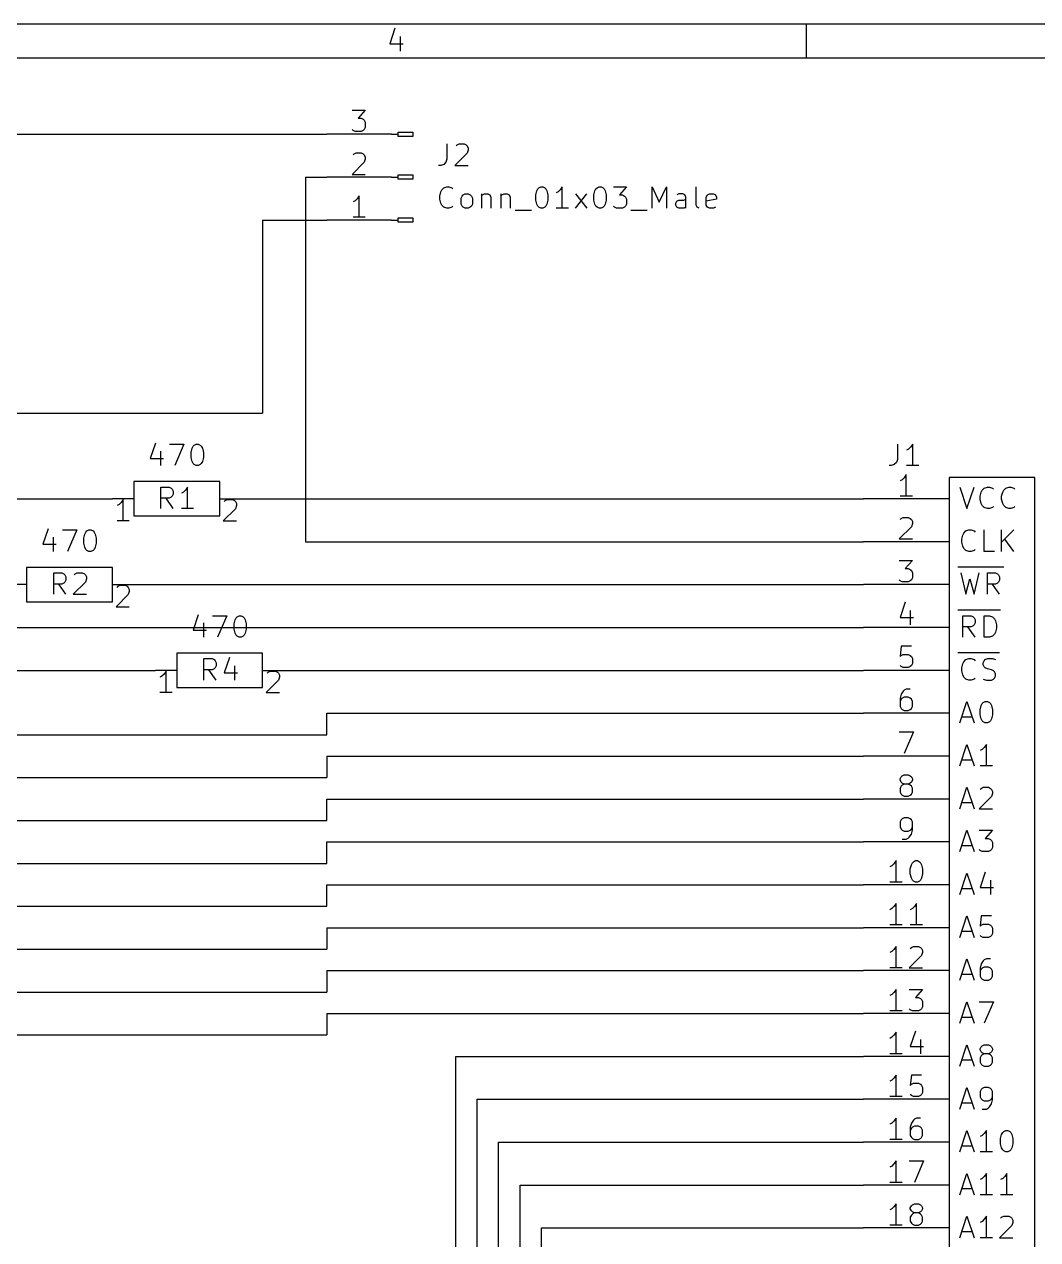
# Model space of a CAD drawing. Extents: x 0.4 to 11.3, y -7.9 to -0.4.
# Drawn here: x 6.445 to 8.806, y -3.227 to -0.394 of the extents above; entities that cross this region are included whole.
import ezdxf

# ---------------------------------------------------------------- set-up
doc = ezdxf.new("R2010")
doc.units = 0
doc.header["$MEASUREMENT"] = 0
for name, color, linetype in [('CYAN2', 4, 'CONTINUOUS'), ('GREEN3', 91, 'CONTINUOUS'), ('LYELLOW', 51, 'CONTINUOUS'), ('RED2', 1, 'CONTINUOUS'), ('RED3', 11, 'CONTINUOUS')]:
    doc.layers.add(name, color=color, linetype=linetype)

msp = doc.modelspace()

# ---------------------------------------------------------------- linework, layer by layer
at = {"layer": 'CYAN2', "linetype": 'CONTINUOUS'}
for p, q in [((7.42931, -0.67261), (7.42931, -0.70833)), ((7.45074, -0.67737), (7.45312, -0.675)), ((7.45312, -0.675), (7.45788, -0.67261)), ((7.45788, -0.67261), (7.46979, -0.67261)), ((7.46979, -0.67261), (7.47455, -0.675)), ((7.47455, -0.675), (7.47693, -0.67737)), ((7.47693, -0.67737), (7.47931, -0.68214)), ((7.42931, -0.70833), (7.42693, -0.71547)), ((7.47693, -0.69404), (7.44836, -0.72261)), ((7.47931, -0.6869), (7.47693, -0.69404)), ((7.47931, -0.68214), (7.47931, -0.6869)), ((7.41503, -0.72261), (7.41026, -0.72261)), ((7.42217, -0.72023), (7.41503, -0.72261)), ((7.42693, -0.71547), (7.42217, -0.72023)), ((7.44836, -0.72261), (7.47931, -0.72261)), ((7.41265, -0.79404), (7.41503, -0.78452)), ((7.41503, -0.78452), (7.41741, -0.77976)), ((7.41741, -0.77976), (7.42217, -0.775)), ((7.42217, -0.775), (7.42931, -0.77261)), ((7.42931, -0.77261), (7.43407, -0.77261)), ((7.43407, -0.77261), (7.44122, -0.775)), ((7.44122, -0.775), (7.4436, -0.77737)), ((7.46503, -0.79404), (7.46741, -0.79166)), ((7.46741, -0.79166), (7.47217, -0.78928)), ((7.47217, -0.78928), (7.47931, -0.78928)), ((7.47931, -0.78928), (7.48407, -0.79166)), ((7.48407, -0.79166), (7.48646, -0.79404)), ((7.51027, -0.78928), (7.51027, -0.82261)), ((7.51027, -0.79404), (7.51265, -0.79166)), ((7.51265, -0.79166), (7.51741, -0.78928)), ((7.51741, -0.78928), (7.52455, -0.78928)), ((7.52455, -0.78928), (7.52931, -0.79166)), ((7.52931, -0.79166), (7.53169, -0.79642)), ((7.5555, -0.78928), (7.5555, -0.82261)), ((7.5555, -0.79404), (7.55789, -0.79166)), ((7.55789, -0.79166), (7.56265, -0.78928)), ((7.56265, -0.78928), (7.56979, -0.78928)), ((7.56979, -0.78928), (7.57455, -0.79166)), ((7.57455, -0.79166), (7.57693, -0.79642)), ((7.63646, -0.79166), (7.63884, -0.78214)), ((7.63646, -0.80357), (7.63646, -0.79166)), ((7.63884, -0.78214), (7.64122, -0.77737)), ((7.64122, -0.77737), (7.6436, -0.775)), ((7.6436, -0.775), (7.64836, -0.77261)), ((7.64836, -0.77261), (7.65312, -0.77261)), ((7.65312, -0.77261), (7.65789, -0.775)), ((7.65789, -0.775), (7.66027, -0.77737)), ((7.66027, -0.77737), (7.66265, -0.78214)), ((7.66265, -0.78214), (7.66503, -0.79166)), ((7.66503, -0.79166), (7.66503, -0.80357)), ((7.68884, -0.78452), (7.68407, -0.7869)), ((7.6936, -0.77976), (7.68884, -0.78452)), ((7.69836, -0.77261), (7.6936, -0.77976)), ((7.69836, -0.82261), (7.69836, -0.77261)), ((7.72931, -0.82261), (7.7555, -0.78928)), ((7.72931, -0.78928), (7.7555, -0.82261)), ((7.77217, -0.79166), (7.77455, -0.78214)), ((7.77217, -0.80357), (7.77217, -0.79166)), ((7.77455, -0.78214), (7.77693, -0.77737)), ((7.77693, -0.77737), (7.77931, -0.775)), ((7.77931, -0.775), (7.78407, -0.77261)), ((7.78407, -0.77261), (7.78884, -0.77261)), ((7.78884, -0.77261), (7.7936, -0.775)), ((7.7936, -0.775), (7.79598, -0.77737)), ((7.79598, -0.77737), (7.79836, -0.78214)), ((7.79836, -0.78214), (7.80074, -0.79166)), ((7.80074, -0.79166), (7.80074, -0.80357)), ((7.81741, -0.77261), (7.84836, -0.77261)), ((7.84836, -0.77261), (7.83169, -0.79166)), ((7.83169, -0.79166), (7.83884, -0.79166)), ((7.83884, -0.79166), (7.8436, -0.79404)), ((7.90789, -0.82261), (7.90789, -0.77261)), ((7.90789, -0.77261), (7.92455, -0.80833)), ((7.92455, -0.80833), (7.94122, -0.77261)), ((7.94122, -0.77261), (7.94122, -0.82261)), ((7.96979, -0.78928), (7.96503, -0.79166)), ((7.97931, -0.78928), (7.96979, -0.78928)), ((7.98407, -0.79166), (7.97931, -0.78928)), ((7.98646, -0.79642), (7.98407, -0.79166)), ((8.01027, -0.81547), (8.01027, -0.77261)), ((8.03407, -0.79642), (8.03646, -0.79166)), ((8.03646, -0.79166), (8.04122, -0.78928)), ((8.04122, -0.78928), (8.05074, -0.78928)), ((8.05074, -0.78928), (8.0555, -0.79166)), ((8.0555, -0.79166), (8.05789, -0.79642)), ((7.41265, -0.80119), (7.41265, -0.79404)), ((7.41503, -0.81071), (7.41265, -0.80119)), ((7.41741, -0.81547), (7.41503, -0.81071)), ((7.42217, -0.82023), (7.41741, -0.81547)), ((7.42931, -0.82261), (7.42217, -0.82023)), ((7.44122, -0.82023), (7.43407, -0.82261)), ((7.4436, -0.81785), (7.44122, -0.82023)), ((7.46265, -0.7988), (7.46503, -0.79404)), ((7.46265, -0.81309), (7.46265, -0.7988)), ((7.46503, -0.81785), (7.46265, -0.81309)), ((7.46741, -0.82023), (7.46503, -0.81785)), ((7.47217, -0.82261), (7.46741, -0.82023)), ((7.48407, -0.82023), (7.47931, -0.82261)), ((7.48646, -0.81785), (7.48407, -0.82023)), ((7.48646, -0.79404), (7.48884, -0.7988)), ((7.48884, -0.81309), (7.48646, -0.81785)), ((7.48884, -0.7988), (7.48884, -0.81309)), ((7.53169, -0.79642), (7.53169, -0.82261)), ((7.57693, -0.79642), (7.57693, -0.82261)), ((7.63884, -0.81309), (7.63646, -0.80357)), ((7.64122, -0.81785), (7.63884, -0.81309)), ((7.6436, -0.82023), (7.64122, -0.81785)), ((7.64836, -0.82261), (7.6436, -0.82023)), ((7.65789, -0.82023), (7.65312, -0.82261)), ((7.66027, -0.81785), (7.65789, -0.82023)), ((7.66265, -0.81309), (7.66027, -0.81785)), ((7.66503, -0.80357), (7.66265, -0.81309)), ((7.77455, -0.81309), (7.77217, -0.80357)), ((7.77693, -0.81785), (7.77455, -0.81309)), ((7.77931, -0.82023), (7.77693, -0.81785)), ((7.78407, -0.82261), (7.77931, -0.82023)), ((7.7936, -0.82023), (7.78884, -0.82261)), ((7.79598, -0.81785), (7.7936, -0.82023)), ((7.79836, -0.81309), (7.79598, -0.81785)), ((7.80074, -0.80357), (7.79836, -0.81309)), ((7.81979, -0.82023), (7.81741, -0.81785)), ((7.82455, -0.82261), (7.81979, -0.82023)), ((7.8436, -0.82023), (7.83884, -0.82261)), ((7.8436, -0.79404), (7.84598, -0.79642)), ((7.84598, -0.81785), (7.8436, -0.82023)), ((7.84598, -0.79642), (7.84836, -0.80119)), ((7.84836, -0.81309), (7.84598, -0.81785)), ((7.84836, -0.80119), (7.84836, -0.81309)), ((7.96265, -0.81071), (7.96503, -0.80595)), ((7.96265, -0.81547), (7.96265, -0.81071)), ((7.96503, -0.82023), (7.96265, -0.81547)), ((7.96503, -0.80595), (7.96979, -0.80357)), ((7.96979, -0.82261), (7.96503, -0.82023)), ((7.96979, -0.80357), (7.98169, -0.80357)), ((7.98169, -0.80357), (7.98646, -0.80119)), ((7.98646, -0.82023), (7.98169, -0.82261)), ((7.98646, -0.82261), (7.98646, -0.79642)), ((8.01265, -0.82023), (8.01027, -0.81547)), ((8.01741, -0.82261), (8.01265, -0.82023)), ((8.03407, -0.81547), (8.03407, -0.79642)), ((8.05789, -0.80119), (8.03407, -0.80595)), ((8.03646, -0.82023), (8.03407, -0.81547)), ((8.04122, -0.82261), (8.03646, -0.82023)), ((8.0555, -0.82023), (8.05074, -0.82261)), ((8.05789, -0.79642), (8.05789, -0.80119)), ((7.43407, -0.82261), (7.42931, -0.82261)), ((7.47931, -0.82261), (7.47217, -0.82261)), ((7.58884, -0.82737), (7.62693, -0.82737)), ((7.65312, -0.82261), (7.64836, -0.82261)), ((7.71265, -0.82261), (7.68407, -0.82261)), ((7.78884, -0.82261), (7.78407, -0.82261)), ((7.83884, -0.82261), (7.82455, -0.82261)), ((7.85789, -0.82737), (7.89598, -0.82737)), ((7.98169, -0.82261), (7.96979, -0.82261)), ((8.05074, -0.82261), (8.04122, -0.82261)), ((6.75, -1.37024), (6.73809, -1.40595)), ((6.78333, -1.37262), (6.81667, -1.37262)), ((6.81667, -1.37262), (6.79524, -1.42262)), ((6.83333, -1.39167), (6.83571, -1.38214)), ((6.83571, -1.38214), (6.83809, -1.37738)), ((6.83809, -1.37738), (6.84047, -1.375)), ((6.84047, -1.375), (6.84524, -1.37262)), ((6.84524, -1.37262), (6.85, -1.37262)), ((6.85, -1.37262), (6.85476, -1.375)), ((6.85476, -1.375), (6.85714, -1.37738)), ((6.85714, -1.37738), (6.85952, -1.38214)), ((6.85952, -1.38214), (6.8619, -1.39167)), ((8.47931, -1.37261), (8.47931, -1.40833)), ((8.5055, -1.38452), (8.50074, -1.3869)), ((8.51026, -1.37976), (8.5055, -1.38452)), ((8.51503, -1.37261), (8.51026, -1.37976)), ((8.51503, -1.42261), (8.51503, -1.37261)), ((6.73809, -1.40595), (6.76905, -1.40595)), ((6.7619, -1.38928), (6.7619, -1.42262)), ((6.83333, -1.40357), (6.83333, -1.39167)), ((6.83571, -1.41309), (6.83333, -1.40357)), ((6.83809, -1.41785), (6.83571, -1.41309)), ((6.85952, -1.41309), (6.85714, -1.41785)), ((6.8619, -1.40357), (6.85952, -1.41309)), ((6.8619, -1.39167), (6.8619, -1.40357)), ((8.47693, -1.41547), (8.47217, -1.42023)), ((8.47931, -1.40833), (8.47693, -1.41547)), ((6.84047, -1.42024), (6.83809, -1.41785)), ((6.84524, -1.42262), (6.84047, -1.42024)), ((6.85, -1.42262), (6.84524, -1.42262)), ((6.85476, -1.42024), (6.85, -1.42262)), ((6.85714, -1.41785), (6.85476, -1.42024)), ((8.46503, -1.42261), (8.46026, -1.42261)), ((8.47217, -1.42023), (8.46503, -1.42261)), ((8.52931, -1.42261), (8.50074, -1.42261)), ((6.76309, -1.52262), (6.76309, -1.47262)), ((6.76309, -1.47262), (6.78214, -1.47262)), ((6.78214, -1.47262), (6.7869, -1.475)), ((6.825, -1.47262), (6.82023, -1.47976)), ((6.825, -1.52262), (6.825, -1.47262)), ((8.62476, -1.47262), (8.64143, -1.52262)), ((8.64143, -1.52262), (8.65809, -1.47262)), ((8.6819, -1.475), (8.68905, -1.47262)), ((8.68905, -1.47262), (8.69381, -1.47262)), ((8.69381, -1.47262), (8.70095, -1.475)), ((8.7319, -1.475), (8.73905, -1.47262)), ((8.73905, -1.47262), (8.74381, -1.47262)), ((8.74381, -1.47262), (8.75095, -1.475)), ((6.78214, -1.49881), (6.76309, -1.49881)), ((6.79166, -1.52262), (6.775, -1.49881)), ((6.7869, -1.49643), (6.78214, -1.49881)), ((6.7869, -1.475), (6.78928, -1.47738)), ((6.78928, -1.49405), (6.7869, -1.49643)), ((6.78928, -1.47738), (6.79166, -1.48214)), ((6.79166, -1.48928), (6.78928, -1.49405)), ((6.79166, -1.48214), (6.79166, -1.48928)), ((6.81547, -1.48452), (6.81071, -1.4869)), ((6.82023, -1.47976), (6.81547, -1.48452)), ((8.67238, -1.49405), (8.67476, -1.48452)), ((8.67238, -1.50119), (8.67238, -1.49405)), ((8.67476, -1.51071), (8.67238, -1.50119)), ((8.67476, -1.48452), (8.67714, -1.47976)), ((8.67714, -1.47976), (8.6819, -1.475)), ((8.70095, -1.475), (8.70333, -1.47738)), ((8.72238, -1.49405), (8.72476, -1.48452)), ((8.72238, -1.50119), (8.72238, -1.49405)), ((8.72476, -1.51071), (8.72238, -1.50119)), ((8.72476, -1.48452), (8.72714, -1.47976)), ((8.72714, -1.47976), (8.7319, -1.475)), ((8.75095, -1.475), (8.75333, -1.47738)), ((6.83928, -1.52262), (6.81071, -1.52262)), ((8.67714, -1.51547), (8.67476, -1.51071)), ((8.6819, -1.52024), (8.67714, -1.51547)), ((8.68905, -1.52262), (8.6819, -1.52024)), ((8.69381, -1.52262), (8.68905, -1.52262)), ((8.70095, -1.52024), (8.69381, -1.52262)), ((8.70333, -1.51785), (8.70095, -1.52024)), ((8.72714, -1.51547), (8.72476, -1.51071)), ((8.7319, -1.52024), (8.72714, -1.51547)), ((8.73905, -1.52262), (8.7319, -1.52024)), ((8.74381, -1.52262), (8.73905, -1.52262)), ((8.75095, -1.52024), (8.74381, -1.52262)), ((8.75333, -1.51785), (8.75095, -1.52024)), ((6.5, -1.57024), (6.48809, -1.60595)), ((6.53333, -1.57262), (6.56667, -1.57262)), ((6.56667, -1.57262), (6.54524, -1.62262)), ((6.58333, -1.59167), (6.58571, -1.58214)), ((6.58571, -1.58214), (6.58809, -1.57738)), ((6.58809, -1.57738), (6.59047, -1.575)), ((6.59047, -1.575), (6.59524, -1.57262)), ((6.59524, -1.57262), (6.6, -1.57262)), ((6.6, -1.57262), (6.60476, -1.575)), ((6.60476, -1.575), (6.60714, -1.57738)), ((6.60714, -1.57738), (6.60952, -1.58214)), ((6.60952, -1.58214), (6.6119, -1.59167)), ((8.62952, -1.59405), (8.6319, -1.58452)), ((8.6319, -1.58452), (8.63428, -1.57976)), ((8.63428, -1.57976), (8.63905, -1.575)), ((8.63905, -1.575), (8.64619, -1.57262)), ((8.64619, -1.57262), (8.65095, -1.57262)), ((8.65095, -1.57262), (8.65809, -1.575)), ((8.65809, -1.575), (8.66047, -1.57738)), ((8.6819, -1.62262), (8.6819, -1.57262)), ((8.72238, -1.62262), (8.72238, -1.57262)), ((8.75095, -1.57262), (8.72238, -1.60119)), ((6.48809, -1.60595), (6.51905, -1.60595)), ((6.5119, -1.58928), (6.5119, -1.62262)), ((6.58333, -1.60357), (6.58333, -1.59167)), ((6.58571, -1.61309), (6.58333, -1.60357)), ((6.58809, -1.61785), (6.58571, -1.61309)), ((6.60952, -1.61309), (6.60714, -1.61785)), ((6.6119, -1.60357), (6.60952, -1.61309)), ((6.6119, -1.59167), (6.6119, -1.60357)), ((8.62952, -1.60119), (8.62952, -1.59405)), ((8.6319, -1.61071), (8.62952, -1.60119)), ((8.63428, -1.61547), (8.6319, -1.61071)), ((8.75095, -1.62262), (8.72952, -1.59405)), ((6.59047, -1.62024), (6.58809, -1.61785)), ((6.59524, -1.62262), (6.59047, -1.62024)), ((6.6, -1.62262), (6.59524, -1.62262)), ((6.60476, -1.62024), (6.6, -1.62262)), ((6.60714, -1.61785), (6.60476, -1.62024)), ((8.63905, -1.62024), (8.63428, -1.61547)), ((8.64619, -1.62262), (8.63905, -1.62024)), ((8.65095, -1.62262), (8.64619, -1.62262)), ((8.65809, -1.62024), (8.65095, -1.62262)), ((8.66047, -1.61785), (8.65809, -1.62024)), ((8.70571, -1.62262), (8.6819, -1.62262)), ((8.62, -1.6585), (8.67714, -1.6585)), ((8.67714, -1.6585), (8.72714, -1.6585)), ((6.51309, -1.72262), (6.51309, -1.67262)), ((6.51309, -1.67262), (6.53214, -1.67262)), ((6.53214, -1.69881), (6.51309, -1.69881)), ((6.54166, -1.72262), (6.525, -1.69881)), ((6.53214, -1.67262), (6.5369, -1.675)), ((6.5369, -1.69643), (6.53214, -1.69881)), ((6.5369, -1.675), (6.53928, -1.67738)), ((6.53928, -1.69405), (6.5369, -1.69643)), ((6.53928, -1.67738), (6.54166, -1.68214)), ((6.54166, -1.68928), (6.53928, -1.69405)), ((6.54166, -1.68214), (6.54166, -1.68928)), ((6.5869, -1.69405), (6.55833, -1.72262)), ((6.56071, -1.67738), (6.56309, -1.675)), ((6.56309, -1.675), (6.56785, -1.67262)), ((6.56785, -1.67262), (6.57976, -1.67262)), ((6.57976, -1.67262), (6.58452, -1.675)), ((6.58452, -1.675), (6.5869, -1.67738)), ((6.5869, -1.67738), (6.58928, -1.68214)), ((6.58928, -1.6869), (6.5869, -1.69405)), ((6.58928, -1.68214), (6.58928, -1.6869)), ((8.62714, -1.67262), (8.63905, -1.72262)), ((8.63905, -1.72262), (8.64857, -1.6869)), ((8.64857, -1.6869), (8.65809, -1.72262)), ((8.65809, -1.72262), (8.67, -1.67262)), ((8.68905, -1.72262), (8.68905, -1.67262)), ((8.68905, -1.67262), (8.70809, -1.67262)), ((8.70809, -1.69881), (8.68905, -1.69881)), ((8.71762, -1.72262), (8.70095, -1.69881)), ((8.70809, -1.67262), (8.71285, -1.675)), ((8.71285, -1.69643), (8.70809, -1.69881)), ((8.71285, -1.675), (8.71524, -1.67738)), ((8.71524, -1.69405), (8.71285, -1.69643)), ((8.71524, -1.67738), (8.71762, -1.68214)), ((8.71762, -1.68928), (8.71524, -1.69405)), ((8.71762, -1.68214), (8.71762, -1.68928)), ((6.55833, -1.72262), (6.58928, -1.72262)), ((6.85, -1.77024), (6.83809, -1.80595)), ((6.88333, -1.77262), (6.91667, -1.77262)), ((6.91667, -1.77262), (6.89524, -1.82262)), ((6.93333, -1.79167), (6.93571, -1.78214)), ((6.93571, -1.78214), (6.93809, -1.77738)), ((6.93809, -1.77738), (6.94047, -1.775)), ((6.94047, -1.775), (6.94524, -1.77262)), ((6.94524, -1.77262), (6.95, -1.77262)), ((6.95, -1.77262), (6.95476, -1.775)), ((6.95476, -1.775), (6.95714, -1.77738)), ((6.95714, -1.77738), (6.95952, -1.78214)), ((6.95952, -1.78214), (6.9619, -1.79167)), ((8.62, -1.7585), (8.67, -1.7585)), ((8.6319, -1.82262), (8.6319, -1.77262)), ((8.6319, -1.77262), (8.65095, -1.77262)), ((8.65095, -1.77262), (8.65571, -1.775)), ((8.65571, -1.775), (8.65809, -1.77738)), ((8.65809, -1.77738), (8.66047, -1.78214)), ((8.66047, -1.78214), (8.66047, -1.78928)), ((8.67, -1.7585), (8.72, -1.7585)), ((8.6819, -1.82262), (8.6819, -1.77262)), ((8.6819, -1.77262), (8.69381, -1.77262)), ((8.69381, -1.77262), (8.70095, -1.775)), ((8.70095, -1.775), (8.70571, -1.77976)), ((8.70571, -1.77976), (8.70809, -1.78452)), ((8.70809, -1.78452), (8.71047, -1.79405)), ((6.83809, -1.80595), (6.86905, -1.80595)), ((6.8619, -1.78928), (6.8619, -1.82262)), ((6.93333, -1.80357), (6.93333, -1.79167)), ((6.93571, -1.81309), (6.93333, -1.80357)), ((6.93809, -1.81785), (6.93571, -1.81309)), ((6.95952, -1.81309), (6.95714, -1.81785)), ((6.9619, -1.80357), (6.95952, -1.81309)), ((6.9619, -1.79167), (6.9619, -1.80357)), ((8.65095, -1.79881), (8.6319, -1.79881)), ((8.66047, -1.82262), (8.64381, -1.79881)), ((8.65571, -1.79643), (8.65095, -1.79881)), ((8.65809, -1.79405), (8.65571, -1.79643)), ((8.66047, -1.78928), (8.65809, -1.79405)), ((8.70809, -1.81071), (8.70571, -1.81547)), ((8.71047, -1.80119), (8.70809, -1.81071)), ((8.71047, -1.79405), (8.71047, -1.80119)), ((6.94047, -1.82024), (6.93809, -1.81785)), ((6.94524, -1.82262), (6.94047, -1.82024)), ((6.95, -1.82262), (6.94524, -1.82262)), ((6.95476, -1.82024), (6.95, -1.82262)), ((6.95714, -1.81785), (6.95476, -1.82024)), ((8.69381, -1.82262), (8.6819, -1.82262)), ((8.70095, -1.82024), (8.69381, -1.82262)), ((8.70571, -1.81547), (8.70095, -1.82024)), ((8.62, -1.8585), (8.67, -1.8585)), ((8.67, -1.8585), (8.71762, -1.8585)), ((6.86309, -1.92262), (6.86309, -1.87262)), ((6.86309, -1.87262), (6.88214, -1.87262)), ((6.88214, -1.87262), (6.8869, -1.875)), ((6.8869, -1.89643), (6.88214, -1.89881)), ((6.8869, -1.875), (6.88928, -1.87738)), ((6.88928, -1.89405), (6.8869, -1.89643)), ((6.88928, -1.87738), (6.89166, -1.88214)), ((6.89166, -1.88928), (6.88928, -1.89405)), ((6.89166, -1.88214), (6.89166, -1.88928)), ((6.92261, -1.87024), (6.91071, -1.90595)), ((6.93452, -1.88928), (6.93452, -1.92262)), ((8.62952, -1.89405), (8.6319, -1.88452)), ((8.62952, -1.90119), (8.62952, -1.89405)), ((8.6319, -1.88452), (8.63428, -1.87976)), ((8.63428, -1.87976), (8.63905, -1.875)), ((8.63905, -1.875), (8.64619, -1.87262)), ((8.64619, -1.87262), (8.65095, -1.87262)), ((8.65095, -1.87262), (8.65809, -1.875)), ((8.65809, -1.875), (8.66047, -1.87738)), ((8.67952, -1.88214), (8.6819, -1.87738)), ((8.67952, -1.8869), (8.67952, -1.88214)), ((8.6819, -1.89167), (8.67952, -1.8869)), ((8.6819, -1.87738), (8.68428, -1.875)), ((8.68428, -1.89405), (8.6819, -1.89167)), ((8.68428, -1.875), (8.68905, -1.87262)), ((8.68905, -1.89643), (8.68428, -1.89405)), ((8.68905, -1.87262), (8.70095, -1.87262)), ((8.69857, -1.89881), (8.68905, -1.89643)), ((8.70095, -1.87262), (8.70809, -1.875)), ((6.88214, -1.89881), (6.86309, -1.89881)), ((6.89166, -1.92262), (6.875, -1.89881)), ((6.91071, -1.90595), (6.94166, -1.90595)), ((8.6319, -1.91071), (8.62952, -1.90119)), ((8.63428, -1.91547), (8.6319, -1.91071)), ((8.63905, -1.92024), (8.63428, -1.91547)), ((8.64619, -1.92262), (8.63905, -1.92024)), ((8.65095, -1.92262), (8.64619, -1.92262)), ((8.65809, -1.92024), (8.65095, -1.92262)), ((8.66047, -1.91785), (8.65809, -1.92024)), ((8.67952, -1.92024), (8.68667, -1.92262)), ((8.68667, -1.92262), (8.69857, -1.92262)), ((8.70333, -1.90119), (8.69857, -1.89881)), ((8.69857, -1.92262), (8.70333, -1.92024)), ((8.70571, -1.90357), (8.70333, -1.90119)), ((8.70333, -1.92024), (8.70571, -1.91785)), ((8.70809, -1.90833), (8.70571, -1.90357)), ((8.70571, -1.91785), (8.70809, -1.91309)), ((8.70809, -1.91309), (8.70809, -1.90833)), ((8.62476, -2.02262), (8.64143, -1.97262)), ((8.64143, -1.97262), (8.65809, -2.02262)), ((8.67238, -1.99167), (8.67476, -1.98214)), ((8.67476, -1.98214), (8.67714, -1.97738)), ((8.67714, -1.97738), (8.67952, -1.975)), ((8.67952, -1.975), (8.68428, -1.97262)), ((8.68428, -1.97262), (8.68905, -1.97262)), ((8.68905, -1.97262), (8.69381, -1.975)), ((8.69381, -1.975), (8.69619, -1.97738)), ((8.69619, -1.97738), (8.69857, -1.98214)), ((8.69857, -1.98214), (8.70095, -1.99167)), ((8.62952, -2.00833), (8.65333, -2.00833)), ((8.67238, -2.00357), (8.67238, -1.99167)), ((8.67476, -2.01309), (8.67238, -2.00357)), ((8.70095, -2.00357), (8.69857, -2.01309)), ((8.70095, -1.99167), (8.70095, -2.00357)), ((8.67714, -2.01785), (8.67476, -2.01309)), ((8.67952, -2.02024), (8.67714, -2.01785)), ((8.68428, -2.02262), (8.67952, -2.02024)), ((8.68905, -2.02262), (8.68428, -2.02262)), ((8.69381, -2.02024), (8.68905, -2.02262)), ((8.69619, -2.01785), (8.69381, -2.02024)), ((8.69857, -2.01309), (8.69619, -2.01785)), ((8.62476, -2.12262), (8.64143, -2.07262)), ((8.64143, -2.07262), (8.65809, -2.12262)), ((8.67714, -2.08452), (8.67238, -2.0869)), ((8.6819, -2.07976), (8.67714, -2.08452)), ((8.68667, -2.07262), (8.6819, -2.07976)), ((8.68667, -2.12262), (8.68667, -2.07262)), ((8.62952, -2.10833), (8.65333, -2.10833)), ((8.70095, -2.12262), (8.67238, -2.12262)), ((8.62476, -2.22262), (8.64143, -2.17262)), ((8.64143, -2.17262), (8.65809, -2.22262)), ((8.67238, -2.17738), (8.67476, -2.175)), ((8.67476, -2.175), (8.67952, -2.17262)), ((8.67952, -2.17262), (8.69143, -2.17262)), ((8.69143, -2.17262), (8.69619, -2.175)), ((8.69619, -2.175), (8.69857, -2.17738)), ((8.69857, -2.17738), (8.70095, -2.18214)), ((8.62952, -2.20833), (8.65333, -2.20833)), ((8.69857, -2.19405), (8.67, -2.22262)), ((8.70095, -2.1869), (8.69857, -2.19405)), ((8.70095, -2.18214), (8.70095, -2.1869)), ((8.67, -2.22262), (8.70095, -2.22262)), ((8.62476, -2.32262), (8.64143, -2.27262)), ((8.64143, -2.27262), (8.65809, -2.32262)), ((8.67, -2.27262), (8.70095, -2.27262)), ((8.70095, -2.27262), (8.68428, -2.29167)), ((8.68428, -2.29167), (8.69143, -2.29167)), ((8.69143, -2.29167), (8.69619, -2.29405)), ((8.69619, -2.29405), (8.69857, -2.29643)), ((8.62952, -2.30833), (8.65333, -2.30833)), ((8.67238, -2.32024), (8.67, -2.31785)), ((8.67714, -2.32262), (8.67238, -2.32024)), ((8.69143, -2.32262), (8.67714, -2.32262)), ((8.69619, -2.32024), (8.69143, -2.32262)), ((8.69857, -2.31785), (8.69619, -2.32024)), ((8.69857, -2.29643), (8.70095, -2.30119)), ((8.70095, -2.31309), (8.69857, -2.31785)), ((8.70095, -2.30119), (8.70095, -2.31309)), ((8.62476, -2.42262), (8.64143, -2.37262)), ((8.64143, -2.37262), (8.65809, -2.42262)), ((8.68428, -2.37024), (8.67238, -2.40595)), ((8.62952, -2.40833), (8.65333, -2.40833)), ((8.67238, -2.40595), (8.70333, -2.40595)), ((8.69619, -2.38928), (8.69619, -2.42262)), ((8.62476, -2.52262), (8.64143, -2.47262)), ((8.64143, -2.47262), (8.65809, -2.52262)), ((8.67476, -2.47262), (8.67238, -2.49643)), ((8.69857, -2.47262), (8.67476, -2.47262)), ((8.67476, -2.49405), (8.67952, -2.49167)), ((8.67952, -2.49167), (8.69143, -2.49167)), ((8.69143, -2.49167), (8.69619, -2.49405)), ((8.62952, -2.50833), (8.65333, -2.50833)), ((8.67238, -2.49643), (8.67476, -2.49405)), ((8.67476, -2.52024), (8.67238, -2.51785)), ((8.67952, -2.52262), (8.67476, -2.52024)), ((8.69619, -2.52024), (8.69143, -2.52262)), ((8.69619, -2.49405), (8.69857, -2.49643)), ((8.69857, -2.51785), (8.69619, -2.52024)), ((8.69857, -2.49643), (8.70095, -2.50119)), ((8.70095, -2.51309), (8.69857, -2.51785)), ((8.70095, -2.50119), (8.70095, -2.51309)), ((8.69143, -2.52262), (8.67952, -2.52262)), ((8.62476, -2.62262), (8.64143, -2.57262)), ((8.64143, -2.57262), (8.65809, -2.62262)), ((8.67952, -2.57738), (8.67476, -2.58452)), ((8.6819, -2.575), (8.67952, -2.57738)), ((8.68667, -2.57262), (8.6819, -2.575)), ((8.69619, -2.57262), (8.68667, -2.57262)), ((8.67476, -2.58452), (8.67238, -2.59405)), ((8.67238, -2.59405), (8.67238, -2.61309)), ((8.67476, -2.59643), (8.67238, -2.60119)), ((8.67714, -2.59405), (8.67476, -2.59643)), ((8.6819, -2.59167), (8.67714, -2.59405)), ((8.69143, -2.59167), (8.6819, -2.59167)), ((8.69619, -2.59405), (8.69143, -2.59167)), ((8.69857, -2.59643), (8.69619, -2.59405)), ((8.70095, -2.60119), (8.69857, -2.59643)), ((8.70095, -2.61309), (8.70095, -2.60119)), ((8.62952, -2.60833), (8.65333, -2.60833)), ((8.67238, -2.61309), (8.67476, -2.61785)), ((8.67476, -2.61785), (8.67714, -2.62024)), ((8.67714, -2.62024), (8.6819, -2.62262)), ((8.6819, -2.62262), (8.69143, -2.62262)), ((8.69143, -2.62262), (8.69619, -2.62024)), ((8.69619, -2.62024), (8.69857, -2.61785)), ((8.69857, -2.61785), (8.70095, -2.61309)), ((8.62476, -2.72262), (8.64143, -2.67262)), ((8.64143, -2.67262), (8.65809, -2.72262)), ((8.67, -2.67262), (8.70333, -2.67262)), ((8.70333, -2.67262), (8.6819, -2.72262)), ((8.62952, -2.70833), (8.65333, -2.70833)), ((8.62476, -2.82262), (8.64143, -2.77262)), ((8.64143, -2.77262), (8.65809, -2.82262)), ((8.67476, -2.77738), (8.67714, -2.775)), ((8.67714, -2.775), (8.6819, -2.77262)), ((8.6819, -2.77262), (8.69143, -2.77262)), ((8.69143, -2.77262), (8.69619, -2.775)), ((8.69619, -2.775), (8.69857, -2.77738)), ((8.67238, -2.78214), (8.67476, -2.77738)), ((8.67238, -2.78452), (8.67238, -2.78214)), ((8.67476, -2.78928), (8.67238, -2.78452)), ((8.67476, -2.79881), (8.67238, -2.80357)), ((8.67238, -2.80357), (8.67238, -2.81309)), ((8.67714, -2.79167), (8.67476, -2.78928)), ((8.67714, -2.79643), (8.67476, -2.79881)), ((8.6819, -2.79405), (8.67714, -2.79167)), ((8.6819, -2.79405), (8.67714, -2.79643)), ((8.69143, -2.79405), (8.6819, -2.79405)), ((8.69619, -2.79167), (8.69143, -2.79405)), ((8.69619, -2.79643), (8.69143, -2.79405)), ((8.69857, -2.78928), (8.69619, -2.79167)), ((8.69857, -2.79881), (8.69619, -2.79643)), ((8.69857, -2.77738), (8.70095, -2.78214)), ((8.70095, -2.78452), (8.69857, -2.78928)), ((8.70095, -2.80357), (8.69857, -2.79881)), ((8.70095, -2.78214), (8.70095, -2.78452)), ((8.70095, -2.81309), (8.70095, -2.80357)), ((8.62952, -2.80833), (8.65333, -2.80833)), ((8.67238, -2.81309), (8.67476, -2.81785)), ((8.67476, -2.81785), (8.67714, -2.82024)), ((8.67714, -2.82024), (8.6819, -2.82262)), ((8.6819, -2.82262), (8.69143, -2.82262)), ((8.69143, -2.82262), (8.69619, -2.82024)), ((8.69619, -2.82024), (8.69857, -2.81785)), ((8.69857, -2.81785), (8.70095, -2.81309)), ((8.62476, -2.92262), (8.64143, -2.87262)), ((8.64143, -2.87262), (8.65809, -2.92262)), ((8.67476, -2.87738), (8.67238, -2.88214)), ((8.67238, -2.88214), (8.67238, -2.89405)), ((8.67714, -2.875), (8.67476, -2.87738)), ((8.6819, -2.87262), (8.67714, -2.875)), ((8.69143, -2.87262), (8.6819, -2.87262)), ((8.69619, -2.875), (8.69143, -2.87262)), ((8.69857, -2.87738), (8.69619, -2.875)), ((8.70095, -2.88214), (8.69857, -2.87738)), ((8.70095, -2.90119), (8.70095, -2.88214)), ((8.62952, -2.90833), (8.65333, -2.90833)), ((8.67238, -2.89405), (8.67476, -2.89881)), ((8.67476, -2.89881), (8.67714, -2.90119)), ((8.67714, -2.90119), (8.6819, -2.90357)), ((8.6819, -2.90357), (8.69143, -2.90357)), ((8.69143, -2.90357), (8.69619, -2.90119)), ((8.69143, -2.92024), (8.69381, -2.91785)), ((8.69381, -2.91785), (8.69857, -2.91071)), ((8.69619, -2.90119), (8.69857, -2.89881)), ((8.69857, -2.89881), (8.70095, -2.89405)), ((8.69857, -2.91071), (8.70095, -2.90119)), ((8.67714, -2.92262), (8.68667, -2.92262)), ((8.68667, -2.92262), (8.69143, -2.92024)), ((8.62476, -3.02262), (8.64143, -2.97262)), ((8.64143, -2.97262), (8.65809, -3.02262)), ((8.68667, -2.97262), (8.6819, -2.97976)), ((8.68667, -3.02262), (8.68667, -2.97262)), ((8.72476, -2.97738), (8.72714, -2.975)), ((8.72714, -2.975), (8.7319, -2.97262)), ((8.7319, -2.97262), (8.73667, -2.97262)), ((8.73667, -2.97262), (8.74143, -2.975)), ((8.74143, -2.975), (8.74381, -2.97738)), ((8.67714, -2.98452), (8.67238, -2.9869)), ((8.6819, -2.97976), (8.67714, -2.98452)), ((8.72, -2.99167), (8.72238, -2.98214)), ((8.72, -3.00357), (8.72, -2.99167)), ((8.72238, -3.01309), (8.72, -3.00357)), ((8.72238, -2.98214), (8.72476, -2.97738)), ((8.74381, -2.97738), (8.74619, -2.98214)), ((8.74619, -2.98214), (8.74857, -2.99167)), ((8.74857, -3.00357), (8.74619, -3.01309)), ((8.74857, -2.99167), (8.74857, -3.00357)), ((8.62952, -3.00833), (8.65333, -3.00833)), ((8.70095, -3.02262), (8.67238, -3.02262)), ((8.72476, -3.01785), (8.72238, -3.01309)), ((8.72714, -3.02024), (8.72476, -3.01785)), ((8.7319, -3.02262), (8.72714, -3.02024)), ((8.73667, -3.02262), (8.7319, -3.02262)), ((8.74143, -3.02024), (8.73667, -3.02262)), ((8.74381, -3.01785), (8.74143, -3.02024)), ((8.74619, -3.01309), (8.74381, -3.01785)), ((8.62476, -3.12262), (8.64143, -3.07262)), ((8.64143, -3.07262), (8.65809, -3.12262)), ((8.67714, -3.08452), (8.67238, -3.0869)), ((8.6819, -3.07976), (8.67714, -3.08452)), ((8.68667, -3.07262), (8.6819, -3.07976)), ((8.68667, -3.12262), (8.68667, -3.07262)), ((8.72476, -3.08452), (8.72, -3.0869)), ((8.72952, -3.07976), (8.72476, -3.08452)), ((8.73428, -3.07262), (8.72952, -3.07976)), ((8.73428, -3.12262), (8.73428, -3.07262)), ((8.62952, -3.10833), (8.65333, -3.10833)), ((8.70095, -3.12262), (8.67238, -3.12262)), ((8.74857, -3.12262), (8.72, -3.12262)), ((8.62476, -3.22262), (8.64143, -3.17262)), ((8.64143, -3.17262), (8.65809, -3.22262)), ((8.68667, -3.17262), (8.6819, -3.17976)), ((8.68667, -3.22262), (8.68667, -3.17262)), ((8.72238, -3.175), (8.72714, -3.17262)), ((8.72714, -3.17262), (8.73905, -3.17262)), ((8.73905, -3.17262), (8.74381, -3.175)), ((8.67714, -3.18452), (8.67238, -3.1869)), ((8.6819, -3.17976), (8.67714, -3.18452)), ((8.74619, -3.19405), (8.71762, -3.22262)), ((8.72, -3.17738), (8.72238, -3.175)), ((8.74381, -3.175), (8.74619, -3.17738)), ((8.74619, -3.17738), (8.74857, -3.18214)), ((8.74857, -3.1869), (8.74619, -3.19405)), ((8.74857, -3.18214), (8.74857, -3.1869)), ((8.62952, -3.20833), (8.65333, -3.20833)), ((8.70095, -3.22262), (8.67238, -3.22262)), ((8.71762, -3.22262), (8.74857, -3.22262))]:
    msp.add_line(p, q, dxfattribs=at)
at = {"layer": 'GREEN3', "linetype": 'CONTINUOUS'}
for p, q in [((3.5, -0.65), (7.15, -0.65)), ((7.1, -0.75), (7.1, -1.6)), ((7.1, -0.75), (7.15, -0.75)), ((7, -0.85), (7, -1.3)), ((7, -0.85), (7.15, -0.85)), ((5.65, -1.3), (7, -1.3)), ((5.45, -1.5), (6.65, -1.5)), ((6.95, -1.5), (8.4, -1.5)), ((7.1, -1.6), (8.4, -1.6)), ((6.7, -1.7), (8.4, -1.7)), ((6.3, -1.8), (8.4, -1.8)), ((3.8, -1.9), (6.75, -1.9)), ((7.05, -1.9), (8.4, -1.9)), ((7.15, -2), (8.4, -2)), ((7.15, -2.05), (7.15, -2)), ((5.3, -2.05), (7.15, -2.05)), ((7.15, -2.1), (8.4, -2.1)), ((7.15, -2.1), (7.15, -2.15)), ((5.3, -2.15), (7.15, -2.15)), ((7.15, -2.2), (8.4, -2.2)), ((7.15, -2.25), (7.15, -2.2)), ((5.3, -2.25), (7.15, -2.25)), ((7.15, -2.3), (8.4, -2.3)), ((7.15, -2.35), (7.15, -2.3)), ((5.3, -2.35), (7.15, -2.35)), ((7.15, -2.4), (8.4, -2.4)), ((7.15, -2.45), (7.15, -2.4)), ((5.3, -2.45), (7.15, -2.45)), ((7.15, -2.5), (8.4, -2.5)), ((7.15, -2.5), (7.15, -2.55)), ((5.3, -2.55), (7.15, -2.55)), ((7.15, -2.6), (8.4, -2.6)), ((7.15, -2.6), (7.15, -2.65)), ((5.3, -2.65), (7.15, -2.65)), ((7.15, -2.7), (8.4, -2.7)), ((7.15, -2.7), (7.15, -2.75)), ((5.3, -2.75), (7.15, -2.75)), ((7.45, -2.8), (8.4, -2.8)), ((7.45, -3.75), (7.45, -2.8)), ((7.5, -2.9), (8.4, -2.9)), ((7.5, -3.85), (7.5, -2.9)), ((7.55, -3.95), (7.55, -3)), ((7.55, -3), (8.4, -3)), ((7.6, -4.05), (7.6, -3.1)), ((7.6, -3.1), (8.4, -3.1)), ((7.65, -4.15), (7.65, -3.2)), ((7.65, -3.2), (8.4, -3.2))]:
    msp.add_line(p, q, dxfattribs=at)
at = {"layer": 'LYELLOW', "linetype": 'CONTINUOUS'}
for p, q in [((8.6, -1.45), (8.6, -4.75)), ((8.8, -1.45), (8.6, -1.45)), ((8.8, -4.75), (8.8, -1.45))]:
    msp.add_line(p, q, dxfattribs=at)
at = {"layer": 'RED2', "linetype": 'CONTINUOUS'}
for p, q in [((11.2993, -0.3937), (0.3937, -0.3937)), ((8.26772, -0.47244), (8.26772, -0.3937)), ((7.30835, -0.4026), (7.29617, -0.43916)), ((7.32054, -0.4221), (7.32054, -0.45622)), ((7.29617, -0.43916), (7.32785, -0.43916)), ((11.2206, -0.47244), (0.47244, -0.47244)), ((7.3, -0.65), (7.15, -0.65)), ((7.3, -0.65), (7.316, -0.65)), ((7.316, -0.655), (7.316, -0.645)), ((7.316, -0.645), (7.35, -0.645)), ((7.35, -0.645), (7.35, -0.655)), ((7.35, -0.655), (7.316, -0.655)), ((7.3, -0.75), (7.15, -0.75)), ((7.3, -0.75), (7.316, -0.75)), ((7.316, -0.755), (7.316, -0.745)), ((7.316, -0.745), (7.35, -0.745)), ((7.35, -0.755), (7.316, -0.755)), ((7.35, -0.745), (7.35, -0.755)), ((7.3, -0.85), (7.15, -0.85)), ((7.3, -0.85), (7.316, -0.85)), ((7.316, -0.855), (7.316, -0.845)), ((7.316, -0.845), (7.35, -0.845)), ((7.35, -0.845), (7.35, -0.855)), ((7.35, -0.855), (7.316, -0.855)), ((6.9, -1.46), (6.7, -1.46)), ((6.7, -1.46), (6.7, -1.54)), ((6.9, -1.54), (6.9, -1.46)), ((8.6, -1.45), (8.6, -4.75)), ((8.8, -1.45), (8.6, -1.45)), ((8.6, -1.45), (8.6, -4.75)), ((8.8, -1.45), (8.6, -1.45)), ((8.8, -4.75), (8.8, -1.45)), ((8.8, -4.75), (8.8, -1.45)), ((6.7, -1.5), (6.65, -1.5)), ((6.9, -1.5), (6.95, -1.5)), ((8.6, -1.5), (8.4, -1.5)), ((6.7, -1.54), (6.9, -1.54)), ((8.6, -1.6), (8.4, -1.6)), ((6.65, -1.66), (6.45, -1.66)), ((6.45, -1.66), (6.45, -1.74)), ((6.65, -1.74), (6.65, -1.66)), ((6.45, -1.7), (6.4, -1.7)), ((6.65, -1.7), (6.7, -1.7)), ((8.6, -1.7), (8.4, -1.7)), ((6.45, -1.74), (6.65, -1.74)), ((8.6, -1.8), (8.4, -1.8)), ((7, -1.86), (6.8, -1.86)), ((6.8, -1.86), (6.8, -1.94)), ((7, -1.94), (7, -1.86)), ((6.8, -1.9), (6.75, -1.9)), ((7, -1.9), (7.05, -1.9)), ((8.6, -1.9), (8.4, -1.9)), ((6.8, -1.94), (7, -1.94)), ((8.6, -2), (8.4, -2)), ((8.6, -2.1), (8.4, -2.1)), ((8.6, -2.2), (8.4, -2.2)), ((8.6, -2.3), (8.4, -2.3)), ((8.6, -2.4), (8.4, -2.4)), ((8.6, -2.5), (8.4, -2.5)), ((8.6, -2.6), (8.4, -2.6)), ((8.6, -2.7), (8.4, -2.7)), ((8.6, -2.8), (8.4, -2.8)), ((8.6, -2.9), (8.4, -2.9)), ((8.6, -3), (8.4, -3)), ((8.6, -3.1), (8.4, -3.1)), ((8.6, -3.2), (8.4, -3.2))]:
    msp.add_line(p, q, dxfattribs=at)
at = {"layer": 'RED3', "linetype": 'CONTINUOUS'}
for p, q in [((7.20833, -0.59362), (7.23928, -0.59362)), ((7.23928, -0.59362), (7.22262, -0.61267)), ((7.22262, -0.61267), (7.22976, -0.61267)), ((7.22976, -0.61267), (7.23452, -0.61505)), ((7.23452, -0.61505), (7.2369, -0.61743)), ((7.2369, -0.61743), (7.23928, -0.62219)), ((7.23928, -0.62219), (7.23928, -0.63409)), ((7.21071, -0.64124), (7.20833, -0.63885)), ((7.21547, -0.64362), (7.21071, -0.64124)), ((7.22976, -0.64362), (7.21547, -0.64362)), ((7.23452, -0.64124), (7.22976, -0.64362)), ((7.2369, -0.63885), (7.23452, -0.64124)), ((7.23928, -0.63409), (7.2369, -0.63885)), ((7.21071, -0.69838), (7.21309, -0.696)), ((7.21309, -0.696), (7.21785, -0.69362)), ((7.21785, -0.69362), (7.22976, -0.69362)), ((7.22976, -0.69362), (7.23452, -0.696)), ((7.23452, -0.696), (7.2369, -0.69838)), ((7.2369, -0.69838), (7.23928, -0.70314)), ((7.23928, -0.7079), (7.2369, -0.71505)), ((7.23928, -0.70314), (7.23928, -0.7079)), ((7.2369, -0.71505), (7.20833, -0.74362)), ((7.20833, -0.74362), (7.23928, -0.74362)), ((7.21547, -0.80552), (7.21071, -0.8079)), ((7.22024, -0.80076), (7.21547, -0.80552)), ((7.225, -0.79362), (7.22024, -0.80076)), ((7.225, -0.84362), (7.225, -0.79362)), ((7.23928, -0.84362), (7.21071, -0.84362)), ((8.5, -1.44362), (8.49524, -1.45076)), ((8.5, -1.49362), (8.5, -1.44362)), ((8.49047, -1.45552), (8.48571, -1.4579)), ((8.49524, -1.45076), (8.49047, -1.45552)), ((6.675, -1.50162), (6.67024, -1.50876)), ((6.675, -1.55162), (6.675, -1.50162)), ((6.91309, -1.504), (6.91785, -1.50162)), ((6.91785, -1.50162), (6.92976, -1.50162)), ((6.92976, -1.50162), (6.93452, -1.504)), ((8.51428, -1.49362), (8.48571, -1.49362)), ((6.66547, -1.51352), (6.66071, -1.5159)), ((6.67024, -1.50876), (6.66547, -1.51352)), ((6.9369, -1.52305), (6.90833, -1.55162)), ((6.91071, -1.50638), (6.91309, -1.504)), ((6.93452, -1.504), (6.9369, -1.50638)), ((6.9369, -1.50638), (6.93928, -1.51114)), ((6.93928, -1.5159), (6.9369, -1.52305)), ((6.93928, -1.51114), (6.93928, -1.5159)), ((6.68928, -1.55162), (6.66071, -1.55162)), ((6.90833, -1.55162), (6.93928, -1.55162)), ((8.48571, -1.54838), (8.48809, -1.546)), ((8.48809, -1.546), (8.49285, -1.54362)), ((8.49285, -1.54362), (8.50476, -1.54362)), ((8.50476, -1.54362), (8.50952, -1.546)), ((8.50952, -1.546), (8.5119, -1.54838)), ((8.5119, -1.54838), (8.51428, -1.55314)), ((8.51428, -1.5579), (8.5119, -1.56505)), ((8.51428, -1.55314), (8.51428, -1.5579)), ((8.5119, -1.56505), (8.48333, -1.59362)), ((8.48333, -1.59362), (8.51428, -1.59362)), ((8.48333, -1.64362), (8.51428, -1.64362)), ((8.51428, -1.64362), (8.49762, -1.66267)), ((8.49762, -1.66267), (8.50476, -1.66267)), ((8.50476, -1.66267), (8.50952, -1.66505)), ((8.50952, -1.66505), (8.5119, -1.66743)), ((8.5119, -1.66743), (8.51428, -1.67219)), ((8.48571, -1.69124), (8.48333, -1.68885)), ((8.49047, -1.69362), (8.48571, -1.69124)), ((8.50476, -1.69362), (8.49047, -1.69362)), ((8.50952, -1.69124), (8.50476, -1.69362)), ((8.5119, -1.68885), (8.50952, -1.69124)), ((8.51428, -1.68409), (8.5119, -1.68885)), ((8.51428, -1.67219), (8.51428, -1.68409)), ((6.6869, -1.72305), (6.65833, -1.75162)), ((6.66071, -1.70638), (6.66309, -1.704)), ((6.66309, -1.704), (6.66785, -1.70162)), ((6.66785, -1.70162), (6.67976, -1.70162)), ((6.67976, -1.70162), (6.68452, -1.704)), ((6.68452, -1.704), (6.6869, -1.70638)), ((6.6869, -1.70638), (6.68928, -1.71114)), ((6.68928, -1.7159), (6.6869, -1.72305)), ((6.68928, -1.71114), (6.68928, -1.7159)), ((6.65833, -1.75162), (6.68928, -1.75162)), ((8.49762, -1.74124), (8.48571, -1.77695)), ((8.48571, -1.77695), (8.51667, -1.77695)), ((8.50952, -1.76028), (8.50952, -1.79362)), ((8.48809, -1.84362), (8.48571, -1.86743)), ((8.48571, -1.86743), (8.48809, -1.86505)), ((8.5119, -1.84362), (8.48809, -1.84362)), ((8.48809, -1.86505), (8.49285, -1.86267)), ((8.49285, -1.86267), (8.50476, -1.86267)), ((8.50476, -1.86267), (8.50952, -1.86505)), ((8.50952, -1.86505), (8.5119, -1.86743)), ((8.5119, -1.86743), (8.51428, -1.87219)), ((8.48809, -1.89124), (8.48571, -1.88885)), ((8.49285, -1.89362), (8.48809, -1.89124)), ((8.50476, -1.89362), (8.49285, -1.89362)), ((8.50952, -1.89124), (8.50476, -1.89362)), ((8.5119, -1.88885), (8.50952, -1.89124)), ((8.51428, -1.88409), (8.5119, -1.88885)), ((8.51428, -1.87219), (8.51428, -1.88409)), ((6.76547, -1.91352), (6.76071, -1.9159)), ((6.77024, -1.90876), (6.76547, -1.91352)), ((6.775, -1.90162), (6.77024, -1.90876)), ((6.775, -1.95162), (6.775, -1.90162)), ((7.0369, -1.92305), (7.00833, -1.95162)), ((7.01071, -1.90638), (7.01309, -1.904)), ((7.01309, -1.904), (7.01785, -1.90162)), ((7.01785, -1.90162), (7.02976, -1.90162)), ((7.02976, -1.90162), (7.03452, -1.904)), ((7.03452, -1.904), (7.0369, -1.90638)), ((7.0369, -1.90638), (7.03928, -1.91114)), ((7.03928, -1.9159), (7.0369, -1.92305)), ((7.03928, -1.91114), (7.03928, -1.9159)), ((6.78928, -1.95162), (6.76071, -1.95162)), ((7.00833, -1.95162), (7.03928, -1.95162)), ((8.49285, -1.94838), (8.48809, -1.95552)), ((8.49524, -1.946), (8.49285, -1.94838)), ((8.5, -1.94362), (8.49524, -1.946)), ((8.50952, -1.94362), (8.5, -1.94362)), ((8.48809, -1.95552), (8.48571, -1.96505)), ((8.48571, -1.96505), (8.48571, -1.98409)), ((8.48809, -1.96743), (8.48571, -1.97219)), ((8.49047, -1.96505), (8.48809, -1.96743)), ((8.49524, -1.96267), (8.49047, -1.96505)), ((8.50476, -1.96267), (8.49524, -1.96267)), ((8.50952, -1.96505), (8.50476, -1.96267)), ((8.5119, -1.96743), (8.50952, -1.96505)), ((8.51428, -1.97219), (8.5119, -1.96743)), ((8.51428, -1.98409), (8.51428, -1.97219)), ((8.48571, -1.98409), (8.48809, -1.98885)), ((8.48809, -1.98885), (8.49047, -1.99124)), ((8.49047, -1.99124), (8.49524, -1.99362)), ((8.49524, -1.99362), (8.50476, -1.99362)), ((8.50476, -1.99362), (8.50952, -1.99124)), ((8.50952, -1.99124), (8.5119, -1.98885)), ((8.5119, -1.98885), (8.51428, -1.98409)), ((8.48333, -2.04362), (8.51667, -2.04362)), ((8.51667, -2.04362), (8.49524, -2.09362)), ((8.48571, -2.15314), (8.48809, -2.14838)), ((8.48571, -2.15552), (8.48571, -2.15314)), ((8.48809, -2.14838), (8.49047, -2.146)), ((8.49047, -2.146), (8.49524, -2.14362)), ((8.49524, -2.14362), (8.50476, -2.14362)), ((8.50476, -2.14362), (8.50952, -2.146)), ((8.50952, -2.146), (8.5119, -2.14838)), ((8.5119, -2.14838), (8.51428, -2.15314)), ((8.51428, -2.15314), (8.51428, -2.15552)), ((8.48809, -2.16028), (8.48571, -2.15552)), ((8.48809, -2.16981), (8.48571, -2.17457)), ((8.48571, -2.17457), (8.48571, -2.18409)), ((8.49047, -2.16267), (8.48809, -2.16028)), ((8.49047, -2.16743), (8.48809, -2.16981)), ((8.49524, -2.16505), (8.49047, -2.16267)), ((8.49524, -2.16505), (8.49047, -2.16743)), ((8.50476, -2.16505), (8.49524, -2.16505)), ((8.50952, -2.16267), (8.50476, -2.16505)), ((8.50952, -2.16743), (8.50476, -2.16505)), ((8.5119, -2.16028), (8.50952, -2.16267)), ((8.5119, -2.16981), (8.50952, -2.16743)), ((8.51428, -2.15552), (8.5119, -2.16028)), ((8.51428, -2.17457), (8.5119, -2.16981)), ((8.51428, -2.18409), (8.51428, -2.17457)), ((8.48571, -2.18409), (8.48809, -2.18885)), ((8.48809, -2.18885), (8.49047, -2.19124)), ((8.49047, -2.19124), (8.49524, -2.19362)), ((8.49524, -2.19362), (8.50476, -2.19362)), ((8.50476, -2.19362), (8.50952, -2.19124)), ((8.50952, -2.19124), (8.5119, -2.18885)), ((8.5119, -2.18885), (8.51428, -2.18409)), ((8.48809, -2.24838), (8.48571, -2.25314)), ((8.48571, -2.25314), (8.48571, -2.26505)), ((8.48571, -2.26505), (8.48809, -2.26981)), ((8.49047, -2.246), (8.48809, -2.24838)), ((8.49524, -2.24362), (8.49047, -2.246)), ((8.50476, -2.24362), (8.49524, -2.24362)), ((8.50952, -2.246), (8.50476, -2.24362)), ((8.5119, -2.24838), (8.50952, -2.246)), ((8.51428, -2.25314), (8.5119, -2.24838)), ((8.5119, -2.26981), (8.51428, -2.26505)), ((8.51428, -2.27219), (8.51428, -2.25314)), ((8.48809, -2.26981), (8.49047, -2.27219)), ((8.49047, -2.27219), (8.49524, -2.27457)), ((8.49047, -2.29362), (8.5, -2.29362)), ((8.49524, -2.27457), (8.50476, -2.27457)), ((8.5, -2.29362), (8.50476, -2.29124)), ((8.50476, -2.27457), (8.50952, -2.27219)), ((8.50476, -2.29124), (8.50714, -2.28885)), ((8.50714, -2.28885), (8.5119, -2.28171)), ((8.50952, -2.27219), (8.5119, -2.26981)), ((8.5119, -2.28171), (8.51428, -2.27219)), ((8.47143, -2.35076), (8.46667, -2.35552)), ((8.47619, -2.34362), (8.47143, -2.35076)), ((8.47619, -2.39362), (8.47619, -2.34362)), ((8.5119, -2.35314), (8.51428, -2.34838)), ((8.51428, -2.34838), (8.51667, -2.346)), ((8.51667, -2.346), (8.52143, -2.34362)), ((8.52143, -2.34362), (8.52619, -2.34362)), ((8.52619, -2.34362), (8.53095, -2.346)), ((8.53095, -2.346), (8.53333, -2.34838)), ((8.53333, -2.34838), (8.53571, -2.35314)), ((8.46667, -2.35552), (8.4619, -2.3579)), ((8.50952, -2.36267), (8.5119, -2.35314)), ((8.50952, -2.37457), (8.50952, -2.36267)), ((8.5119, -2.38409), (8.50952, -2.37457)), ((8.53571, -2.35314), (8.53809, -2.36267)), ((8.53809, -2.37457), (8.53571, -2.38409)), ((8.53809, -2.36267), (8.53809, -2.37457)), ((8.49047, -2.39362), (8.4619, -2.39362)), ((8.51428, -2.38885), (8.5119, -2.38409)), ((8.51667, -2.39124), (8.51428, -2.38885)), ((8.52143, -2.39362), (8.51667, -2.39124)), ((8.52619, -2.39362), (8.52143, -2.39362)), ((8.53095, -2.39124), (8.52619, -2.39362)), ((8.53333, -2.38885), (8.53095, -2.39124)), ((8.53571, -2.38409), (8.53333, -2.38885)), ((8.46667, -2.45552), (8.4619, -2.4579)), ((8.47143, -2.45076), (8.46667, -2.45552)), ((8.47619, -2.44362), (8.47143, -2.45076)), ((8.47619, -2.49362), (8.47619, -2.44362)), ((8.51428, -2.45552), (8.50952, -2.4579)), ((8.51905, -2.45076), (8.51428, -2.45552)), ((8.52381, -2.44362), (8.51905, -2.45076)), ((8.52381, -2.49362), (8.52381, -2.44362)), ((8.49047, -2.49362), (8.4619, -2.49362)), ((8.53809, -2.49362), (8.50952, -2.49362)), ((8.47619, -2.54362), (8.47143, -2.55076)), ((8.47619, -2.59362), (8.47619, -2.54362)), ((8.50952, -2.54838), (8.5119, -2.546)), ((8.5119, -2.546), (8.51667, -2.54362)), ((8.51667, -2.54362), (8.52857, -2.54362)), ((8.52857, -2.54362), (8.53333, -2.546)), ((8.53333, -2.546), (8.53571, -2.54838)), ((8.53571, -2.54838), (8.53809, -2.55314)), ((8.46667, -2.55552), (8.4619, -2.5579)), ((8.47143, -2.55076), (8.46667, -2.55552)), ((8.53571, -2.56505), (8.50714, -2.59362)), ((8.53809, -2.5579), (8.53571, -2.56505)), ((8.53809, -2.55314), (8.53809, -2.5579)), ((8.49047, -2.59362), (8.4619, -2.59362)), ((8.50714, -2.59362), (8.53809, -2.59362)), ((8.46667, -2.65552), (8.4619, -2.6579)), ((8.47143, -2.65076), (8.46667, -2.65552)), ((8.47619, -2.64362), (8.47143, -2.65076)), ((8.47619, -2.69362), (8.47619, -2.64362)), ((8.50714, -2.64362), (8.53809, -2.64362)), ((8.53809, -2.64362), (8.52143, -2.66267)), ((8.52143, -2.66267), (8.52857, -2.66267)), ((8.52857, -2.66267), (8.53333, -2.66505)), ((8.50952, -2.69124), (8.50714, -2.68885)), ((8.51428, -2.69362), (8.50952, -2.69124)), ((8.53333, -2.69124), (8.52857, -2.69362)), ((8.53333, -2.66505), (8.53571, -2.66743)), ((8.53571, -2.68885), (8.53333, -2.69124)), ((8.53571, -2.66743), (8.53809, -2.67219)), ((8.53809, -2.68409), (8.53571, -2.68885)), ((8.53809, -2.67219), (8.53809, -2.68409)), ((8.49047, -2.69362), (8.4619, -2.69362)), ((8.52857, -2.69362), (8.51428, -2.69362)), ((8.47619, -2.74362), (8.47143, -2.75076)), ((8.47619, -2.79362), (8.47619, -2.74362)), ((8.52143, -2.74124), (8.50952, -2.77695)), ((8.46667, -2.75552), (8.4619, -2.7579)), ((8.47143, -2.75076), (8.46667, -2.75552)), ((8.53333, -2.76028), (8.53333, -2.79362)), ((8.49047, -2.79362), (8.4619, -2.79362)), ((8.50952, -2.77695), (8.54047, -2.77695)), ((8.46667, -2.85552), (8.4619, -2.8579)), ((8.47143, -2.85076), (8.46667, -2.85552)), ((8.47619, -2.84362), (8.47143, -2.85076)), ((8.47619, -2.89362), (8.47619, -2.84362)), ((8.5119, -2.84362), (8.50952, -2.86743)), ((8.53571, -2.84362), (8.5119, -2.84362)), ((8.50952, -2.86743), (8.5119, -2.86505)), ((8.5119, -2.89124), (8.50952, -2.88885)), ((8.5119, -2.86505), (8.51667, -2.86267)), ((8.51667, -2.86267), (8.52857, -2.86267)), ((8.52857, -2.86267), (8.53333, -2.86505)), ((8.53333, -2.86505), (8.53571, -2.86743)), ((8.53571, -2.88885), (8.53333, -2.89124)), ((8.53571, -2.86743), (8.53809, -2.87219)), ((8.53809, -2.88409), (8.53571, -2.88885)), ((8.53809, -2.87219), (8.53809, -2.88409)), ((8.49047, -2.89362), (8.4619, -2.89362)), ((8.51667, -2.89362), (8.5119, -2.89124)), ((8.52857, -2.89362), (8.51667, -2.89362)), ((8.53333, -2.89124), (8.52857, -2.89362)), ((8.47619, -2.94362), (8.47143, -2.95076)), ((8.47619, -2.99362), (8.47619, -2.94362)), ((8.51905, -2.946), (8.51667, -2.94838)), ((8.52381, -2.94362), (8.51905, -2.946)), ((8.53333, -2.94362), (8.52381, -2.94362)), ((8.46667, -2.95552), (8.4619, -2.9579)), ((8.47143, -2.95076), (8.46667, -2.95552)), ((8.5119, -2.95552), (8.50952, -2.96505)), ((8.50952, -2.96505), (8.50952, -2.98409)), ((8.5119, -2.96743), (8.50952, -2.97219)), ((8.51667, -2.94838), (8.5119, -2.95552)), ((8.51428, -2.96505), (8.5119, -2.96743)), ((8.51905, -2.96267), (8.51428, -2.96505)), ((8.52857, -2.96267), (8.51905, -2.96267)), ((8.53333, -2.96505), (8.52857, -2.96267)), ((8.53571, -2.96743), (8.53333, -2.96505)), ((8.53809, -2.97219), (8.53571, -2.96743)), ((8.53809, -2.98409), (8.53809, -2.97219)), ((8.49047, -2.99362), (8.4619, -2.99362)), ((8.50952, -2.98409), (8.5119, -2.98885)), ((8.5119, -2.98885), (8.51428, -2.99124)), ((8.51428, -2.99124), (8.51905, -2.99362)), ((8.51905, -2.99362), (8.52857, -2.99362)), ((8.52857, -2.99362), (8.53333, -2.99124)), ((8.53333, -2.99124), (8.53571, -2.98885)), ((8.53571, -2.98885), (8.53809, -2.98409)), ((8.46667, -3.05552), (8.4619, -3.0579)), ((8.47143, -3.05076), (8.46667, -3.05552)), ((8.47619, -3.04362), (8.47143, -3.05076)), ((8.47619, -3.09362), (8.47619, -3.04362)), ((8.50714, -3.04362), (8.54047, -3.04362)), ((8.54047, -3.04362), (8.51905, -3.09362)), ((8.49047, -3.09362), (8.4619, -3.09362)), ((8.47619, -3.14362), (8.47143, -3.15076)), ((8.47619, -3.19362), (8.47619, -3.14362)), ((8.51428, -3.146), (8.51905, -3.14362)), ((8.51905, -3.14362), (8.52857, -3.14362)), ((8.52857, -3.14362), (8.53333, -3.146)), ((8.46667, -3.15552), (8.4619, -3.1579)), ((8.47143, -3.15076), (8.46667, -3.15552)), ((8.50952, -3.15314), (8.5119, -3.14838)), ((8.50952, -3.15552), (8.50952, -3.15314)), ((8.5119, -3.16028), (8.50952, -3.15552)), ((8.5119, -3.16981), (8.50952, -3.17457)), ((8.5119, -3.14838), (8.51428, -3.146)), ((8.51428, -3.16267), (8.5119, -3.16028)), ((8.51428, -3.16743), (8.5119, -3.16981)), ((8.51905, -3.16505), (8.51428, -3.16267)), ((8.51905, -3.16505), (8.51428, -3.16743)), ((8.52857, -3.16505), (8.51905, -3.16505)), ((8.53333, -3.16267), (8.52857, -3.16505)), ((8.53333, -3.16743), (8.52857, -3.16505)), ((8.53333, -3.146), (8.53571, -3.14838)), ((8.53571, -3.16028), (8.53333, -3.16267)), ((8.53571, -3.16981), (8.53333, -3.16743)), ((8.53571, -3.14838), (8.53809, -3.15314)), ((8.53809, -3.15552), (8.53571, -3.16028)), ((8.53809, -3.17457), (8.53571, -3.16981)), ((8.53809, -3.15314), (8.53809, -3.15552)), ((8.49047, -3.19362), (8.4619, -3.19362)), ((8.50952, -3.17457), (8.50952, -3.18409)), ((8.50952, -3.18409), (8.5119, -3.18885)), ((8.5119, -3.18885), (8.51428, -3.19124)), ((8.51428, -3.19124), (8.51905, -3.19362)), ((8.51905, -3.19362), (8.52857, -3.19362)), ((8.52857, -3.19362), (8.53333, -3.19124)), ((8.53333, -3.19124), (8.53571, -3.18885)), ((8.53571, -3.18885), (8.53809, -3.18409)), ((8.53809, -3.18409), (8.53809, -3.17457))]:
    msp.add_line(p, q, dxfattribs=at)

doc.saveas('drawing.dxf')
